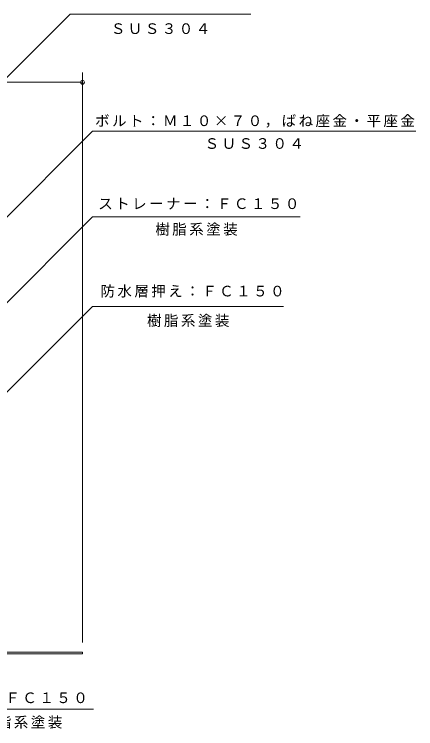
# Model space of a CAD drawing. Units: millimetres at full size, sheet at 1:4; details may follow other scales. Extents: x -437 to 510, y -549 to 486.
# Drawn here: x 177 to 510, y -454 to 138 of the extents above; entities that cross this region are included whole.
import ezdxf

# ---------------------------------------------------------------- set-up
doc = ezdxf.new("R2010")
doc.units = ezdxf.units.MM
doc.header["$LTSCALE"] = 4
doc.header["$PDMODE"] = 32
doc.header["$PDSIZE"] = 3.2
for name, color, linetype, lineweight in [('0-4_その他', 7, 'Continuous', 9), ('0-5_寸法', 7, 'Continuous', 9), ('0-8', 2, 'Continuous', 9)]:
    doc.layers.add(name, color=color, linetype=linetype, lineweight=lineweight)
doc.styles.add('ＭＳ ゴシック', font='')
doc.styles.get('ＭＳ ゴシック').set_extended_font_data('MS Gothic')

msp = doc.modelspace()

# ---------------------------------------------------------------- linework, layer by layer
at = {"layer": '0-4_その他'}
for p, q in [((233.881, 89.664), (233.881, -382.133)), ((78.881, 81.664), (233.881, 81.664))]:
    msp.add_line(p, q, dxfattribs=at)
msp.add_point((233.881, 81.664), dxfattribs=at)
at = {"layer": '0-5_寸法'}
for p, q in [((-131.234, -216.817), (223.553, 137.97)), ((373.101, 137.97), (223.553, 137.97)), ((-106.33, -307.454), (242.206, 41.083)), ((242.206, 41.083), (509.593, 41.083)), ((-32.559, -304.501), (242.206, -29.735)), ((414.012, -29.735), (242.206, -29.735)), ((6.381, -339.748), (242.206, -103.923)), ((400.27, -103.923), (242.206, -103.923)), ((122.927, -437.423), (242.948, -437.423))]:
    msp.add_line(p, q, dxfattribs=at)
at = {"layer": '0-8'}
for p, q in [((233.881, -390.133), (-126.119, -390.133)), ((233.881, -390.133), (233.881, -391.734)), ((-126.119, -391.733), (233.881, -391.733))]:
    msp.add_line(p, q, dxfattribs=at)

# ---------------------------------------------------------------- texts
at = {"layer": '0-5_寸法', "char_height": 8.798, "attachment_point": 7, "style": 'ＭＳ ゴシック'}
for s, insert in [('\\T1.17;ＳＵＳ３０４', (257.327, 121.538)), ('\\T1.17;ボルト：Ｍ１０×７０，ばね座金・平座金', (244.249, 44.122)), ('\\T1.17;ＳＵＳ３０４', (334.9, 26.408)), ('\\T1.17;ストレーナー：ＦＣ１５０', (246.878, -23.726)), ('\\T1.17;樹脂系塗装', (294.109, -45.44)), ('\\T1.17;防水層押え：ＦＣ１５０', (248.7, -96.606)), ('\\T1.17;樹脂系塗装', (287.238, -121.027)), ('\\T1.17;本体：ＦＣ１５０', (127.938, -433.354)), ('\\T1.17;樹脂系塗装', (148.938, -453.602))]:
    msp.add_mtext(s, dxfattribs=dict(at, insert=insert))

doc.saveas('drawing.dxf')
